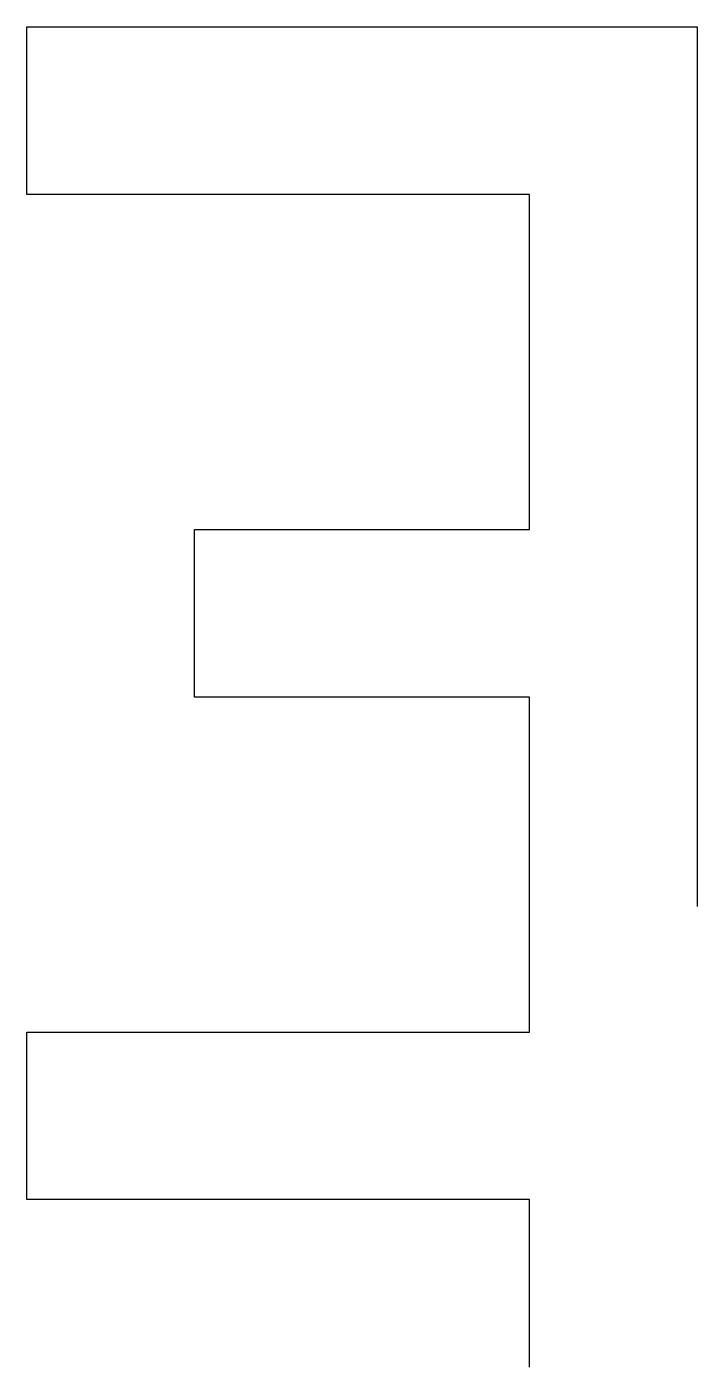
# Model space of a CAD drawing. Header units: inches. Extents: x -60 to 20, y 0 to 160.
import ezdxf

# ---------------------------------------------------------------- set-up
doc = ezdxf.new("R2010")
doc.units = ezdxf.units.IN
doc.header["$MEASUREMENT"] = 0

msp = doc.modelspace()

# ---------------------------------------------------------------- linework, layer by layer
for p, q in [((-60, 140), (-60, 160)), ((-60, 160), (20, 160)), ((20, 160), (20, 55)), ((0, 140), (-60, 140)), ((0, 100), (0, 140)), ((-40, 80), (-40, 100)), ((-40, 100), (0, 100)), ((0, 80), (-40, 80)), ((0, 40), (0, 80)), ((-60, 20), (-60, 40)), ((-60, 40), (0, 40)), ((0, 20), (-60, 20)), ((0, 0), (0, 20))]:
    msp.add_line(p, q)

doc.saveas('drawing.dxf')
